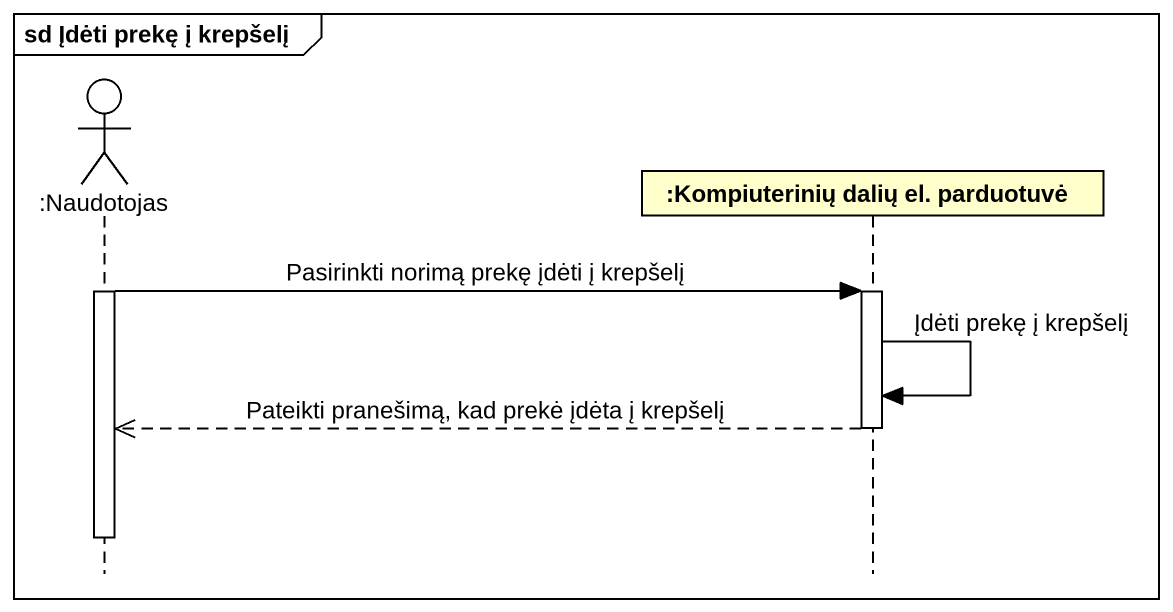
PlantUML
@startuml
mainframe sd Įdėti prekę į krepšelį
hide footbox
actor ":Naudotojas" as Naudotojas
participant ":Kompiuterinių dalių el. parduotuvė" as Kompiuterinių_dalių_el

activate Naudotojas
Naudotojas -> Kompiuterinių_dalių_el : Pasirinkti norimą prekę įdėti į krepšelį
activate Kompiuterinių_dalių_el
Kompiuterinių_dalių_el -> Kompiuterinių_dalių_el : Įdėti prekę į krepšelį
Kompiuterinių_dalių_el -->> Naudotojas : Pateikti pranešimą, kad prekė įdėta į krepšelį
deactivate Kompiuterinių_dalių_el
deactivate Naudotojas
@enduml
